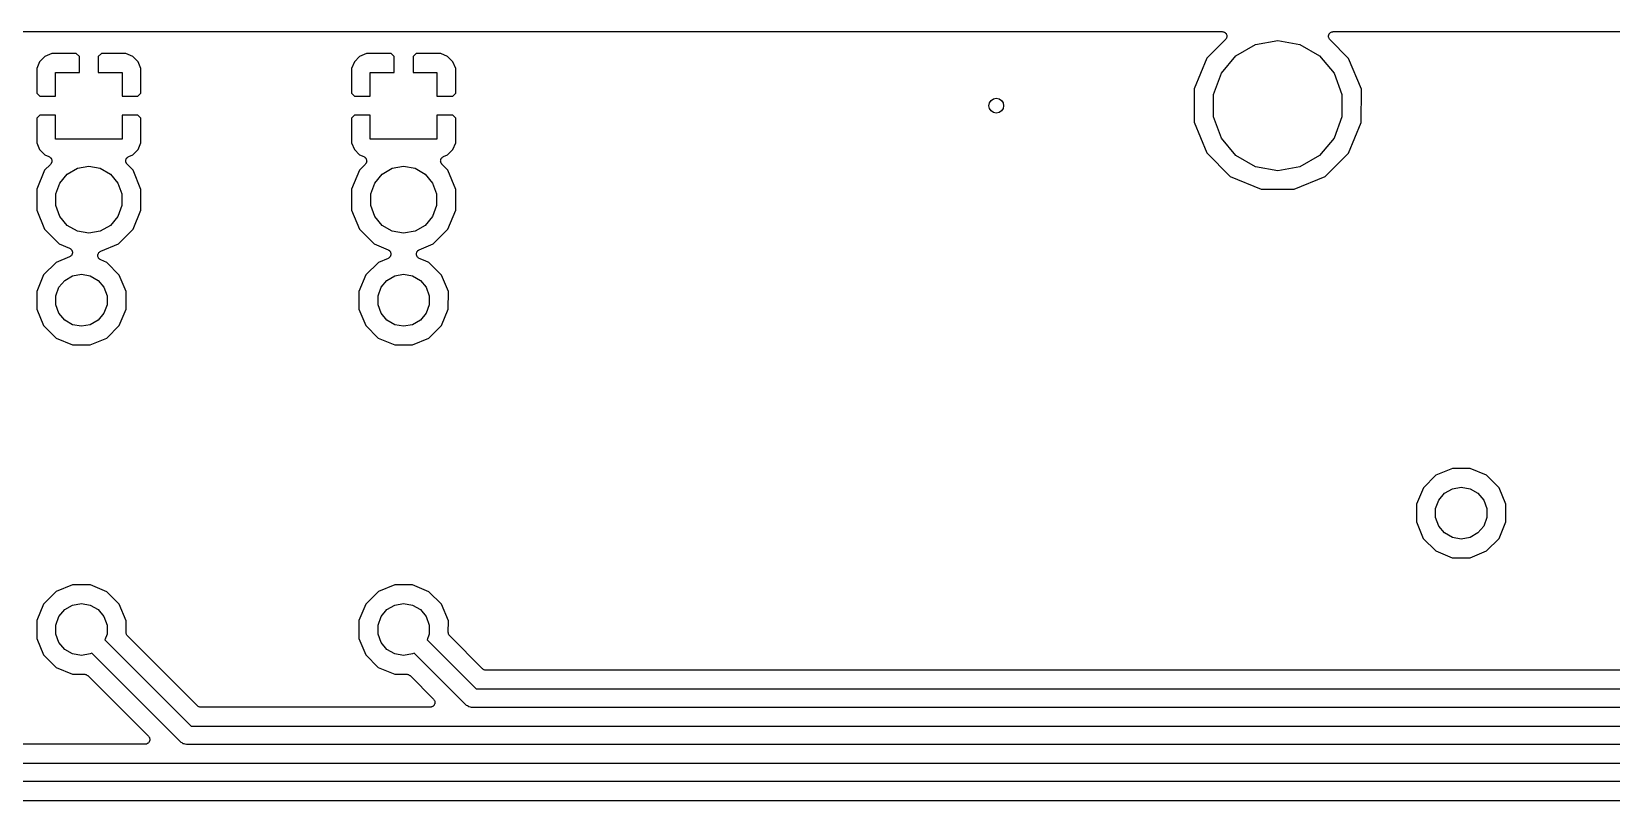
# Model space of a CAD drawing. Extents: x 30 to 169, y -146 to -30.
# Drawn here: x 56.95 to 99.61, y -50.76 to -30 of the extents above; entities that cross this region are included whole.
import ezdxf

# ---------------------------------------------------------------- set-up
doc = ezdxf.new("R2010")
doc.units = 0
doc.header["$MEASUREMENT"] = 0
doc.layers.add('BLACK', color=7, linetype='CONTINUOUS')

msp = doc.modelspace()

# ---------------------------------------------------------------- linework, layer by layer
at = {"layer": 'Black'}
for p, q in [((33.5002, -30), (89.1004, -30)), ((89.1901, -30.2169), (88.6869, -30.7193)), ((89.1004, -30), (89.1168, -30.0029)), ((89.1168, -30.0029), (89.1334, -30.0044)), ((89.1334, -30.0044), (89.1384, -30.0067)), ((89.1384, -30.0067), (89.1439, -30.0077)), ((89.1439, -30.0077), (89.1583, -30.016)), ((89.1583, -30.016), (89.1734, -30.023)), ((89.1734, -30.023), (89.1773, -30.0269)), ((89.1773, -30.0269), (89.1821, -30.0297)), ((89.1821, -30.0297), (89.1928, -30.0425)), ((89.1997, -30.2033), (89.1901, -30.2169)), ((89.1928, -30.0425), (89.2045, -30.0542)), ((89.2104, -30.1905), (89.1997, -30.2033)), ((89.2045, -30.0542), (89.2069, -30.0593)), ((89.2069, -30.0593), (89.2104, -30.0635)), ((89.2104, -30.0635), (89.2161, -30.0791)), ((89.2123, -30.1853), (89.2104, -30.1905)), ((89.2155, -30.1808), (89.2123, -30.1853)), ((89.2198, -30.1647), (89.2155, -30.1808)), ((89.2161, -30.0791), (89.2231, -30.0942)), ((89.2255, -30.1491), (89.2198, -30.1647)), ((89.2231, -30.0942), (89.2236, -30.0997)), ((89.2236, -30.0997), (89.2255, -30.1049)), ((89.2255, -30.1049), (89.2255, -30.1216)), ((89.2255, -30.1216), (89.2269, -30.1382)), ((89.2269, -30.1382), (89.2255, -30.1435)), ((89.2255, -30.1435), (89.2255, -30.1491)), ((89.9992, -30.3493), (90.6, -30.2433)), ((90.6, -30.2433), (91.2008, -30.3493)), ((91.9737, -30.138), (91.9752, -30.1215)), ((91.9752, -30.1434), (91.9737, -30.138)), ((91.9752, -30.1049), (91.9771, -30.0996)), ((91.9752, -30.1215), (91.9752, -30.1049)), ((91.9752, -30.1491), (91.9752, -30.1434)), ((91.9808, -30.1646), (91.9752, -30.1491)), ((91.9771, -30.0996), (91.9776, -30.094)), ((91.9776, -30.094), (91.9846, -30.079)), ((91.9851, -30.1806), (91.9808, -30.1646)), ((91.9846, -30.079), (91.9902, -30.0635)), ((91.9883, -30.1852), (91.9851, -30.1806)), ((91.9902, -30.1905), (91.9883, -30.1852)), ((91.9902, -30.0635), (91.9939, -30.0592)), ((92.0009, -30.2032), (91.9902, -30.1905)), ((91.9939, -30.0592), (91.9963, -30.0541)), ((91.9963, -30.0541), (92.008, -30.0424)), ((92.0103, -30.2167), (92.0009, -30.2032)), ((92.008, -30.0424), (92.0186, -30.0297)), ((92.5154, -30.7226), (92.0103, -30.2167)), ((92.0186, -30.0297), (92.0235, -30.0269)), ((92.0235, -30.0269), (92.0275, -30.0229)), ((92.0275, -30.0229), (92.0425, -30.0159)), ((92.0425, -30.0159), (92.0568, -30.0077)), ((92.0568, -30.0077), (92.0623, -30.0067)), ((92.0623, -30.0067), (92.0675, -30.0043)), ((92.0675, -30.0043), (92.0839, -30.0029)), ((92.0839, -30.0029), (92.1002, -30)), ((92.1002, -30), (116.697, -30)), ((57.3122, -30.6693), (57.1693, -30.8122)), ((57.499, -30.592), (57.3122, -30.6693)), ((58.1616, -30.592), (57.499, -30.592)), ((58.246, -30.6764), (58.1616, -30.592)), ((58.246, -31.1), (58.246, -30.6764)), ((58.8384, -30.592), (58.754, -30.6764)), ((58.754, -30.6764), (58.754, -31.1)), ((59.501, -30.592), (58.8384, -30.592)), ((59.6878, -30.6693), (59.501, -30.592)), ((59.8307, -30.8122), (59.6878, -30.6693)), ((65.8122, -30.6693), (65.6693, -30.8122)), ((65.999, -30.592), (65.8122, -30.6693)), ((66.6616, -30.592), (65.999, -30.592)), ((66.746, -30.6764), (66.6616, -30.592)), ((66.746, -31.1), (66.746, -30.6764)), ((67.3384, -30.592), (67.254, -30.6764)), ((67.254, -30.6764), (67.254, -31.1)), ((68.001, -30.592), (67.3384, -30.592)), ((68.1878, -30.6693), (68.001, -30.592)), ((68.3307, -30.8122), (68.1878, -30.6693)), ((89.0787, -31.1217), (89.4708, -30.6543)), ((89.4708, -30.6543), (89.9992, -30.3493)), ((91.2008, -30.3493), (91.7292, -30.6543)), ((91.7292, -30.6543), (92.1213, -31.1217)), ((57.1693, -30.8122), (57.092, -30.999)), ((57.092, -30.999), (57.092, -31.6616)), ((57.6, -31.746), (57.6, -31.1)), ((57.6, -31.1), (58.246, -31.1)), ((58.754, -31.1), (59.4, -31.1)), ((59.4, -31.1), (59.4, -31.746)), ((59.908, -30.999), (59.8307, -30.8122)), ((59.908, -31.6616), (59.908, -30.999)), ((65.6693, -30.8122), (65.592, -30.999)), ((65.592, -30.999), (65.592, -31.6616)), ((66.1, -31.746), (66.1, -31.1)), ((66.1, -31.1), (66.746, -31.1)), ((67.254, -31.1), (67.9, -31.1)), ((67.9, -31.1), (67.9, -31.746)), ((68.408, -30.999), (68.3307, -30.8122)), ((68.408, -31.6616), (68.408, -30.999)), ((88.6869, -30.7193), (88.3424, -31.5489)), ((88.87, -31.695), (89.0787, -31.1217)), ((92.1213, -31.1217), (92.33, -31.695)), ((92.8584, -31.5528), (92.5154, -30.7226)), ((88.3424, -31.5489), (88.3416, -32.4472)), ((92.8576, -32.4511), (92.8584, -31.5528)), ((57.092, -31.6616), (57.1764, -31.746)), ((57.1764, -31.746), (57.6, -31.746)), ((59.4, -31.746), (59.8236, -31.746)), ((59.8236, -31.746), (59.908, -31.6616)), ((65.592, -31.6616), (65.6764, -31.746)), ((65.6764, -31.746), (66.1, -31.746)), ((67.9, -31.746), (68.3236, -31.746)), ((68.3236, -31.746), (68.408, -31.6616)), ((88.87, -32.305), (88.87, -31.695)), ((92.33, -31.695), (92.33, -32.305)), ((57.1764, -32.254), (57.092, -32.3384)), ((57.092, -32.3384), (57.092, -33.001)), ((57.6, -32.254), (57.1764, -32.254)), ((57.6, -32.9), (57.6, -32.254)), ((59.4, -32.254), (59.4, -32.9)), ((59.8236, -32.254), (59.4, -32.254)), ((59.908, -32.3384), (59.8236, -32.254)), ((59.908, -33.001), (59.908, -32.3384)), ((65.6764, -32.254), (65.592, -32.3384)), ((65.592, -32.3384), (65.592, -33.001)), ((66.1, -32.254), (65.6764, -32.254)), ((66.1, -32.9), (66.1, -32.254)), ((67.9, -32.254), (67.9, -32.9)), ((68.3236, -32.254), (67.9, -32.254)), ((68.408, -32.3384), (68.3236, -32.254)), ((68.408, -33.001), (68.408, -32.3384)), ((89.0787, -32.8783), (88.87, -32.305)), ((92.33, -32.305), (92.1213, -32.8783)), ((88.3416, -32.4472), (88.6846, -33.2774)), ((92.5131, -33.2807), (92.8576, -32.4511)), ((57.092, -33.001), (57.1693, -33.1878)), ((57.1693, -33.1878), (57.3122, -33.3307)), ((59.4, -32.9), (57.6, -32.9)), ((59.6878, -33.3307), (59.8307, -33.1878)), ((59.8307, -33.1878), (59.908, -33.001)), ((65.592, -33.001), (65.6693, -33.1878)), ((65.6693, -33.1878), (65.8122, -33.3307)), ((67.9, -32.9), (66.1, -32.9)), ((68.1878, -33.3307), (68.3307, -33.1878)), ((68.3307, -33.1878), (68.408, -33.001)), ((89.4708, -33.3457), (89.0787, -32.8783)), ((92.1213, -32.8783), (91.7292, -33.3457)), ((57.4647, -33.584), (57.3071, -33.7414)), ((57.3122, -33.3307), (57.4236, -33.3768)), ((57.4236, -33.3768), (57.4353, -33.3843)), ((57.4353, -33.3843), (57.4479, -33.3902)), ((57.4479, -33.3902), (57.4538, -33.396)), ((57.4538, -33.396), (57.4608, -33.4005)), ((57.4608, -33.4005), (57.4693, -33.4115)), ((57.4727, -33.5726), (57.4647, -33.584)), ((57.4693, -33.4115), (57.4791, -33.4214)), ((57.4821, -33.5624), (57.4727, -33.5726)), ((57.4791, -33.4214), (57.4826, -33.4289)), ((57.4853, -33.5547), (57.4821, -33.5624)), ((57.4826, -33.4289), (57.4876, -33.4355)), ((57.49, -33.5479), (57.4853, -33.5547)), ((57.4876, -33.4355), (57.4918, -33.4487)), ((57.4937, -33.5345), (57.49, -33.5479)), ((57.4918, -33.4487), (57.4977, -33.4614)), ((57.499, -33.5216), (57.4937, -33.5345)), ((57.4977, -33.4614), (57.4984, -33.4696)), ((57.4984, -33.4696), (57.5009, -33.4775)), ((57.4993, -33.5133), (57.499, -33.5216)), ((57.5015, -33.5053), (57.4993, -33.5133)), ((57.5009, -33.4775), (57.5003, -33.4914)), ((57.5003, -33.4914), (57.5015, -33.5053)), ((57.9193, -33.8479), (58.191, -33.691)), ((58.191, -33.691), (58.5, -33.6366)), ((58.5, -33.6366), (58.809, -33.691)), ((58.809, -33.691), (59.0807, -33.8479)), ((59.4984, -33.5051), (59.4996, -33.4914)), ((59.5006, -33.5132), (59.4984, -33.5051)), ((59.499, -33.4776), (59.5015, -33.4696)), ((59.4996, -33.4914), (59.499, -33.4776)), ((59.5009, -33.5216), (59.5006, -33.5132)), ((59.5062, -33.5344), (59.5009, -33.5216)), ((59.5015, -33.4696), (59.5023, -33.4612)), ((59.5023, -33.4612), (59.5081, -33.4487)), ((59.5098, -33.5477), (59.5062, -33.5344)), ((59.5081, -33.4487), (59.5123, -33.4355)), ((59.5146, -33.5546), (59.5098, -33.5477)), ((59.5123, -33.4355), (59.5174, -33.4288)), ((59.5178, -33.5624), (59.5146, -33.5546)), ((59.5174, -33.4288), (59.5209, -33.4212)), ((59.5271, -33.5726), (59.5178, -33.5624)), ((59.5209, -33.4212), (59.5307, -33.4115)), ((59.535, -33.5839), (59.5271, -33.5726)), ((59.5307, -33.4115), (59.5391, -33.4005)), ((59.6943, -33.7435), (59.535, -33.5839)), ((59.5391, -33.4005), (59.5462, -33.396)), ((59.5462, -33.396), (59.5522, -33.3901)), ((59.5522, -33.3901), (59.5647, -33.3842)), ((59.5647, -33.3842), (59.5763, -33.3768)), ((59.5763, -33.3768), (59.6878, -33.3307)), ((65.9647, -33.584), (65.8071, -33.7414)), ((65.8122, -33.3307), (65.9236, -33.3768)), ((65.9236, -33.3768), (65.9353, -33.3843)), ((65.9353, -33.3843), (65.9479, -33.3902)), ((65.9479, -33.3902), (65.9538, -33.396)), ((65.9538, -33.396), (65.9608, -33.4005)), ((65.9608, -33.4005), (65.9693, -33.4115)), ((65.9727, -33.5726), (65.9647, -33.584)), ((65.9693, -33.4115), (65.9791, -33.4214)), ((65.9821, -33.5624), (65.9727, -33.5726)), ((65.9791, -33.4214), (65.9826, -33.4289)), ((65.9853, -33.5547), (65.9821, -33.5624)), ((65.9826, -33.4289), (65.9876, -33.4355)), ((65.99, -33.5479), (65.9853, -33.5547)), ((65.9876, -33.4355), (65.9918, -33.4487)), ((65.9937, -33.5345), (65.99, -33.5479)), ((65.9918, -33.4487), (65.9977, -33.4614)), ((65.999, -33.5216), (65.9937, -33.5345)), ((65.9977, -33.4614), (65.9984, -33.4696)), ((65.9984, -33.4696), (66.0009, -33.4775)), ((65.9993, -33.5133), (65.999, -33.5216)), ((66.0015, -33.5053), (65.9993, -33.5133)), ((66.0009, -33.4775), (66.0003, -33.4914)), ((66.0003, -33.4914), (66.0015, -33.5053)), ((66.4193, -33.8479), (66.691, -33.691)), ((66.691, -33.691), (67, -33.6366)), ((67, -33.6366), (67.309, -33.691)), ((67.309, -33.691), (67.5807, -33.8479)), ((67.9984, -33.5051), (67.9996, -33.4914)), ((68.0006, -33.5132), (67.9984, -33.5051)), ((67.999, -33.4776), (68.0015, -33.4696)), ((67.9996, -33.4914), (67.999, -33.4776)), ((68.0009, -33.5216), (68.0006, -33.5132)), ((68.0062, -33.5344), (68.0009, -33.5216)), ((68.0015, -33.4696), (68.0023, -33.4612)), ((68.0023, -33.4612), (68.0081, -33.4487)), ((68.0098, -33.5477), (68.0062, -33.5344)), ((68.0081, -33.4487), (68.0123, -33.4355)), ((68.0146, -33.5546), (68.0098, -33.5477)), ((68.0123, -33.4355), (68.0174, -33.4288)), ((68.0178, -33.5624), (68.0146, -33.5546)), ((68.0174, -33.4288), (68.0209, -33.4212)), ((68.0271, -33.5726), (68.0178, -33.5624)), ((68.0209, -33.4212), (68.0307, -33.4115)), ((68.035, -33.5839), (68.0271, -33.5726)), ((68.0307, -33.4115), (68.0391, -33.4005)), ((68.1943, -33.7435), (68.035, -33.5839)), ((68.0391, -33.4005), (68.0462, -33.396)), ((68.0462, -33.396), (68.0522, -33.3901)), ((68.0522, -33.3901), (68.0647, -33.3842)), ((68.0647, -33.3842), (68.0763, -33.3768)), ((68.0763, -33.3768), (68.1878, -33.3307)), ((88.6846, -33.2774), (89.3193, -33.9131)), ((89.9992, -33.6507), (89.4708, -33.3457)), ((90.6, -33.7567), (89.9992, -33.6507)), ((91.2008, -33.6507), (90.6, -33.7567)), ((91.7292, -33.3457), (91.2008, -33.6507)), ((91.8774, -33.9154), (92.5131, -33.2807)), ((57.3071, -33.7414), (57.0922, -34.2587)), ((57.6103, -34.3831), (57.7176, -34.0883)), ((57.7176, -34.0883), (57.9193, -33.8479)), ((59.0807, -33.8479), (59.2824, -34.0883)), ((59.2824, -34.0883), (59.3897, -34.3831)), ((59.9082, -34.2612), (59.6943, -33.7435)), ((65.8071, -33.7414), (65.5922, -34.2587)), ((66.1103, -34.3831), (66.2176, -34.0883)), ((66.2176, -34.0883), (66.4193, -33.8479)), ((67.5807, -33.8479), (67.7824, -34.0883)), ((67.7824, -34.0883), (67.8897, -34.3831)), ((68.4082, -34.2612), (68.1943, -33.7435)), ((89.3193, -33.9131), (90.1489, -34.2576)), ((91.0472, -34.2584), (91.8774, -33.9154)), ((57.0922, -34.2587), (57.0918, -34.8188)), ((57.6103, -34.6969), (57.6103, -34.3831)), ((59.3897, -34.3831), (59.3897, -34.6969)), ((59.9078, -34.8213), (59.9082, -34.2612)), ((65.5922, -34.2587), (65.5918, -34.8188)), ((66.1103, -34.6969), (66.1103, -34.3831)), ((67.8897, -34.3831), (67.8897, -34.6969)), ((68.4078, -34.8213), (68.4082, -34.2612)), ((90.1489, -34.2576), (91.0472, -34.2584)), ((57.0918, -34.8188), (57.3057, -35.3365)), ((57.7176, -34.9917), (57.6103, -34.6969)), ((59.3897, -34.6969), (59.2824, -34.9917)), ((59.6929, -35.3386), (59.9078, -34.8213)), ((65.5918, -34.8188), (65.8057, -35.3365)), ((66.2176, -34.9917), (66.1103, -34.6969)), ((67.8897, -34.6969), (67.7824, -34.9917)), ((68.1929, -35.3386), (68.4078, -34.8213)), ((57.3057, -35.3365), (57.7014, -35.7329)), ((57.9193, -35.2321), (57.7176, -34.9917)), ((58.191, -35.389), (57.9193, -35.2321)), ((58.5, -35.4434), (58.191, -35.389)), ((58.809, -35.389), (58.5, -35.4434)), ((59.0807, -35.2321), (58.809, -35.389)), ((59.2824, -34.9917), (59.0807, -35.2321)), ((59.2965, -35.7343), (59.6929, -35.3386)), ((65.8057, -35.3365), (66.2014, -35.7329)), ((66.4193, -35.2321), (66.2176, -34.9917)), ((66.691, -35.389), (66.4193, -35.2321)), ((67, -35.4434), (66.691, -35.389)), ((67.309, -35.389), (67, -35.4434)), ((67.5807, -35.2321), (67.309, -35.389)), ((67.7824, -34.9917), (67.5807, -35.2321)), ((67.7965, -35.7343), (68.1929, -35.3386)), ((57.7014, -35.7329), (57.9783, -35.8479)), ((58.8217, -35.9305), (59.2965, -35.7343)), ((66.2014, -35.7329), (66.578, -35.8893)), ((67.422, -35.8891), (67.7965, -35.7343)), ((57.6175, -36.2316), (57.2778, -36.5707)), ((57.9781, -36.0826), (57.6175, -36.2316)), ((57.9921, -36.0737), (57.9781, -36.0826)), ((57.9783, -35.8479), (57.9923, -35.8568)), ((58.0068, -36.066), (57.9921, -36.0737)), ((57.9923, -35.8568), (58.007, -35.8645)), ((58.0106, -36.0619), (58.0068, -36.066)), ((58.007, -35.8645), (58.0107, -35.8686)), ((58.0153, -36.0589), (58.0106, -36.0619)), ((58.0107, -35.8686), (58.0155, -35.8717)), ((58.0254, -36.0458), (58.0153, -36.0589)), ((58.0155, -35.8717), (58.0255, -35.8848)), ((58.0366, -36.0335), (58.0254, -36.0458)), ((58.0255, -35.8848), (58.0367, -35.8971)), ((58.0388, -36.0284), (58.0366, -36.0335)), ((58.0367, -35.8971), (58.0389, -35.9022)), ((58.0422, -36.024), (58.0388, -36.0284)), ((58.0389, -35.9022), (58.0423, -35.9067)), ((58.0472, -36.0081), (58.0422, -36.024)), ((58.0423, -35.9067), (58.0472, -35.9225)), ((58.0472, -35.9225), (58.0536, -35.9378)), ((58.0535, -35.9928), (58.0472, -36.0081)), ((58.0538, -35.9872), (58.0535, -35.9928)), ((58.0536, -35.9378), (58.0538, -35.9434)), ((58.0538, -35.9434), (58.0555, -35.9487)), ((58.0555, -35.9819), (58.0538, -35.9872)), ((58.0555, -35.9487), (58.0548, -35.9653)), ((58.0548, -35.9653), (58.0555, -35.9819)), ((58.7443, -36.0312), (58.746, -36.0259)), ((58.745, -36.0478), (58.7443, -36.0312)), ((58.7443, -36.0644), (58.745, -36.0478)), ((58.746, -36.0697), (58.7443, -36.0644)), ((58.746, -36.0259), (58.7463, -36.0203)), ((58.7462, -36.0753), (58.746, -36.0697)), ((58.7526, -36.0906), (58.7462, -36.0753)), ((58.7463, -36.0203), (58.7526, -36.005)), ((58.7526, -36.005), (58.7576, -35.9892)), ((58.7575, -36.1064), (58.7526, -36.0906)), ((58.7609, -36.1109), (58.7575, -36.1064)), ((58.7576, -35.9892), (58.761, -35.9847)), ((58.7631, -36.116), (58.7609, -36.1109)), ((58.761, -35.9847), (58.7632, -35.9796)), ((58.7743, -36.1283), (58.7631, -36.116)), ((58.7632, -35.9796), (58.7744, -35.9673)), ((58.7844, -36.1415), (58.7743, -36.1283)), ((58.7744, -35.9673), (58.7845, -35.9542)), ((58.7891, -36.1445), (58.7844, -36.1415)), ((58.7845, -35.9542), (58.7892, -35.9512)), ((58.7928, -36.1486), (58.7891, -36.1445)), ((58.7892, -35.9512), (58.793, -35.9471)), ((58.8075, -36.1563), (58.7928, -36.1486)), ((58.793, -35.9471), (58.8077, -35.9394)), ((58.8215, -36.1652), (58.8075, -36.1563)), ((58.8077, -35.9394), (58.8217, -35.9305)), ((58.9843, -36.2328), (58.8215, -36.1652)), ((59.3234, -36.5725), (58.9843, -36.2328)), ((66.3175, -36.2316), (65.9778, -36.5707)), ((66.5778, -36.124), (66.3175, -36.2316)), ((66.5918, -36.1151), (66.5778, -36.124)), ((66.578, -35.8893), (66.592, -35.8983)), ((66.6065, -36.1075), (66.5918, -36.1151)), ((66.592, -35.8983), (66.6067, -35.9059)), ((66.6103, -36.1033), (66.6065, -36.1075)), ((66.6067, -35.9059), (66.6105, -35.9101)), ((66.615, -36.1003), (66.6103, -36.1033)), ((66.6105, -35.9101), (66.6152, -35.9131)), ((66.6252, -36.0872), (66.615, -36.1003)), ((66.6152, -35.9131), (66.6253, -35.9262)), ((66.6364, -36.075), (66.6252, -36.0872)), ((66.6253, -35.9262), (66.6365, -35.9385)), ((66.6385, -36.0698), (66.6364, -36.075)), ((66.6365, -35.9385), (66.6386, -35.9437)), ((66.6419, -36.0654), (66.6385, -36.0698)), ((66.6386, -35.9437), (66.642, -35.9481)), ((66.6469, -36.0496), (66.6419, -36.0654)), ((66.642, -35.9481), (66.647, -35.9639)), ((66.6533, -36.0342), (66.6469, -36.0496)), ((66.647, -35.9639), (66.6533, -35.9793)), ((66.6533, -35.9793), (66.6536, -35.9848)), ((66.6535, -36.0286), (66.6533, -36.0342)), ((66.6552, -36.0233), (66.6535, -36.0286)), ((66.6536, -35.9848), (66.6552, -35.9902)), ((66.6552, -35.9902), (66.6545, -36.0067)), ((66.6545, -36.0067), (66.6552, -36.0233)), ((67.3446, -35.9898), (67.3463, -35.9845)), ((67.3453, -36.0064), (67.3446, -35.9898)), ((67.3446, -36.0229), (67.3453, -36.0064)), ((67.3462, -36.0283), (67.3446, -36.0229)), ((67.3465, -36.0339), (67.3462, -36.0283)), ((67.3463, -35.9845), (67.3465, -35.9789)), ((67.3465, -35.9789), (67.3529, -35.9635)), ((67.3528, -36.0492), (67.3465, -36.0339)), ((67.3578, -36.065), (67.3528, -36.0492)), ((67.3529, -35.9635), (67.3579, -35.9477)), ((67.3612, -36.0694), (67.3578, -36.065)), ((67.3579, -35.9477), (67.3613, -35.9433)), ((67.3633, -36.0746), (67.3612, -36.0694)), ((67.3613, -35.9433), (67.3634, -35.9381)), ((67.3745, -36.0869), (67.3633, -36.0746)), ((67.3634, -35.9381), (67.3747, -35.9259)), ((67.3846, -36.1), (67.3745, -36.0869)), ((67.3747, -35.9259), (67.3848, -35.9128)), ((67.3893, -36.103), (67.3846, -36.1)), ((67.3848, -35.9128), (67.3895, -35.9098)), ((67.3931, -36.1072), (67.3893, -36.103)), ((67.3895, -35.9098), (67.3933, -35.9056)), ((67.4078, -36.1148), (67.3931, -36.1072)), ((67.3933, -35.9056), (67.408, -35.898)), ((67.4218, -36.1238), (67.4078, -36.1148)), ((67.408, -35.898), (67.422, -35.8891)), ((67.5804, -36.1896), (67.4218, -36.1238)), ((67.6843, -36.2328), (67.5804, -36.1896)), ((68.0234, -36.5725), (67.6843, -36.2328)), ((57.2778, -36.5707), (57.0937, -37.014)), ((57.8493, -36.7179), (58.0602, -36.5961)), ((58.0602, -36.5961), (58.3, -36.5538)), ((58.3, -36.5538), (58.5398, -36.5961)), ((58.5398, -36.5961), (58.7507, -36.7179)), ((59.5067, -37.0161), (59.3234, -36.5725)), ((65.9778, -36.5707), (65.7937, -37.014)), ((66.5493, -36.7179), (66.7602, -36.5961)), ((66.7602, -36.5961), (67, -36.5538)), ((67, -36.5538), (67.2398, -36.5961)), ((67.2398, -36.5961), (67.4507, -36.7179)), ((68.2067, -37.0161), (68.0234, -36.5725)), ((57.0937, -37.014), (57.0933, -37.4939)), ((57.6095, -37.1332), (57.6928, -36.9044)), ((57.6928, -36.9044), (57.8493, -36.7179)), ((58.7507, -36.7179), (58.9072, -36.9044)), ((58.9072, -36.9044), (58.9905, -37.1332)), ((59.5063, -37.496), (59.5067, -37.0161)), ((65.7937, -37.014), (65.7933, -37.4939)), ((66.3095, -37.1332), (66.3928, -36.9044)), ((66.3928, -36.9044), (66.5493, -36.7179)), ((67.4507, -36.7179), (67.6072, -36.9044)), ((67.6072, -36.9044), (67.6905, -37.1332)), ((68.2063, -37.496), (68.2067, -37.0161)), ((57.0933, -37.4939), (57.2766, -37.9375)), ((57.6095, -37.3768), (57.6095, -37.1332)), ((57.6928, -37.6056), (57.6095, -37.3768)), ((58.9905, -37.3768), (58.9072, -37.6056)), ((58.9905, -37.1332), (58.9905, -37.3768)), ((59.3222, -37.9393), (59.5063, -37.496)), ((65.7933, -37.4939), (65.9766, -37.9375)), ((66.3095, -37.3768), (66.3095, -37.1332)), ((66.3928, -37.6056), (66.3095, -37.3768)), ((67.6905, -37.3768), (67.6072, -37.6056)), ((67.6905, -37.1332), (67.6905, -37.3768)), ((68.0222, -37.9393), (68.2063, -37.496)), ((57.2766, -37.9375), (57.6157, -38.2772)), ((57.8493, -37.7921), (57.6928, -37.6056)), ((58.0602, -37.9139), (57.8493, -37.7921)), ((58.3, -37.9562), (58.0602, -37.9139)), ((58.5398, -37.9139), (58.3, -37.9562)), ((58.7507, -37.7921), (58.5398, -37.9139)), ((58.9072, -37.6056), (58.7507, -37.7921)), ((58.9825, -38.2784), (59.3222, -37.9393)), ((65.9766, -37.9375), (66.3157, -38.2772)), ((66.5493, -37.7921), (66.3928, -37.6056)), ((66.7602, -37.9139), (66.5493, -37.7921)), ((67, -37.9562), (66.7602, -37.9139)), ((67.2398, -37.9139), (67, -37.9562)), ((67.4507, -37.7921), (67.2398, -37.9139)), ((67.6072, -37.6056), (67.4507, -37.7921)), ((67.6825, -38.2784), (68.0222, -37.9393)), ((57.6157, -38.2772), (58.059, -38.4613)), ((58.5389, -38.4617), (58.9825, -38.2784)), ((66.3157, -38.2772), (66.759, -38.4613)), ((67.2389, -38.4617), (67.6825, -38.2784)), ((58.059, -38.4613), (58.5389, -38.4617)), ((66.759, -38.4613), (67.2389, -38.4617)), ((95.3161, -41.7933), (94.8725, -41.9766)), ((95.796, -41.7937), (95.3161, -41.7933)), ((96.2393, -41.9778), (95.796, -41.7937)), ((94.8725, -41.9766), (94.5328, -42.3157)), ((96.5784, -42.3175), (96.2393, -41.9778)), ((94.5328, -42.3157), (94.3487, -42.759)), ((94.8645, -42.8782), (94.9478, -42.6494)), ((94.9478, -42.6494), (95.1043, -42.4629)), ((95.1043, -42.4629), (95.3152, -42.3411)), ((95.3152, -42.3411), (95.555, -42.2988)), ((95.555, -42.2988), (95.7948, -42.3411)), ((95.7948, -42.3411), (96.0057, -42.4629)), ((96.0057, -42.4629), (96.1622, -42.6494)), ((96.1622, -42.6494), (96.2455, -42.8782)), ((96.7617, -42.7611), (96.5784, -42.3175)), ((94.3487, -42.759), (94.3483, -43.2389)), ((94.8645, -43.1218), (94.8645, -42.8782)), ((96.2455, -42.8782), (96.2455, -43.1218)), ((96.7613, -43.241), (96.7617, -42.7611)), ((94.3483, -43.2389), (94.5316, -43.6825)), ((94.9478, -43.3506), (94.8645, -43.1218)), ((95.1043, -43.5371), (94.9478, -43.3506)), ((96.1622, -43.3506), (96.0057, -43.5371)), ((96.2455, -43.1218), (96.1622, -43.3506)), ((96.5772, -43.6843), (96.7613, -43.241)), ((94.5316, -43.6825), (94.8707, -44.0222)), ((95.3152, -43.6589), (95.1043, -43.5371)), ((95.555, -43.7012), (95.3152, -43.6589)), ((95.7948, -43.6589), (95.555, -43.7012)), ((96.0057, -43.5371), (95.7948, -43.6589)), ((96.2375, -44.0234), (96.5772, -43.6843)), ((94.8707, -44.0222), (95.314, -44.2063)), ((95.314, -44.2063), (95.7939, -44.2067)), ((95.7939, -44.2067), (96.2375, -44.0234)), ((57.6175, -45.1216), (57.2778, -45.4607)), ((58.0611, -44.9383), (57.6175, -45.1216)), ((58.541, -44.9387), (58.0611, -44.9383)), ((58.9843, -45.1228), (58.541, -44.9387)), ((59.3234, -45.4625), (58.9843, -45.1228)), ((66.3175, -45.1216), (65.9778, -45.4607)), ((66.7611, -44.9383), (66.3175, -45.1216)), ((67.241, -44.9387), (66.7611, -44.9383)), ((67.6843, -45.1228), (67.241, -44.9387)), ((68.0234, -45.4625), (67.6843, -45.1228)), ((57.2778, -45.4607), (57.0937, -45.904)), ((57.6928, -45.7944), (57.8493, -45.6079)), ((57.8493, -45.6079), (58.0602, -45.4861)), ((58.0602, -45.4861), (58.3, -45.4438)), ((58.3, -45.4438), (58.5398, -45.4861)), ((58.5398, -45.4861), (58.7507, -45.6079)), ((58.7507, -45.6079), (58.9072, -45.7944)), ((59.5067, -45.9061), (59.3234, -45.4625)), ((65.9778, -45.4607), (65.7937, -45.904)), ((66.3928, -45.7944), (66.5493, -45.6079)), ((66.5493, -45.6079), (66.7602, -45.4861)), ((66.7602, -45.4861), (67, -45.4438)), ((67, -45.4438), (67.2398, -45.4861)), ((67.2398, -45.4861), (67.4507, -45.6079)), ((67.4507, -45.6079), (67.6072, -45.7944)), ((68.2067, -45.9061), (68.0234, -45.4625)), ((57.0937, -45.904), (57.0933, -46.3839)), ((57.6095, -46.0232), (57.6928, -45.7944)), ((57.6095, -46.2668), (57.6095, -46.0232)), ((58.9072, -45.7944), (58.9905, -46.0232)), ((58.9905, -46.0232), (58.9905, -46.2668)), ((59.5064, -46.2267), (59.5067, -45.9061)), ((65.7937, -45.904), (65.7933, -46.3839)), ((66.3095, -46.0232), (66.3928, -45.7944)), ((66.3095, -46.2668), (66.3095, -46.0232)), ((67.6072, -45.7944), (67.6905, -46.0232)), ((67.6905, -46.0232), (67.6905, -46.2668)), ((68.2064, -46.2267), (68.2067, -45.9061)), ((57.0933, -46.3839), (57.2766, -46.8275)), ((57.6928, -46.4956), (57.6095, -46.2668)), ((58.9905, -46.2668), (58.9331, -46.4245)), ((58.9331, -46.4245), (61.2586, -48.75)), ((59.5074, -46.2323), (59.5064, -46.2267)), ((59.5069, -46.2379), (59.5074, -46.2323)), ((59.5112, -46.2539), (59.5069, -46.2379)), ((59.514, -46.2702), (59.5112, -46.2539)), ((59.5169, -46.2751), (59.514, -46.2702)), ((59.5183, -46.2805), (59.5169, -46.2751)), ((59.5278, -46.2941), (59.5183, -46.2805)), ((59.5361, -46.3084), (59.5278, -46.2941)), ((59.5404, -46.312), (59.5361, -46.3084)), ((59.5436, -46.3167), (59.5404, -46.312)), ((61.4318, -48.2048), (59.5436, -46.3167)), ((65.7933, -46.3839), (65.9766, -46.8275)), ((66.3928, -46.4956), (66.3095, -46.2668)), ((67.6905, -46.2668), (67.6331, -46.4245)), ((67.6331, -46.4245), (68.9586, -47.75)), ((68.2074, -46.2323), (68.2064, -46.2267)), ((68.2069, -46.2379), (68.2074, -46.2323)), ((68.2112, -46.2539), (68.2069, -46.2379)), ((68.2141, -46.2702), (68.2112, -46.2539)), ((68.2169, -46.2751), (68.2141, -46.2702)), ((68.2183, -46.2805), (68.2169, -46.2751)), ((68.2278, -46.2941), (68.2183, -46.2805)), ((68.2361, -46.3084), (68.2278, -46.2941)), ((68.2404, -46.312), (68.2361, -46.3084)), ((68.2436, -46.3167), (68.2404, -46.312)), ((69.1318, -47.2048), (68.2436, -46.3167)), ((57.2766, -46.8275), (57.6157, -47.1672)), ((57.8493, -46.6821), (57.6928, -46.4956)), ((58.0602, -46.8039), (57.8493, -46.6821)), ((58.3, -46.8462), (58.0602, -46.8039)), ((58.5398, -46.8039), (58.3, -46.8462)), ((58.5813, -46.7799), (58.5398, -46.8039)), ((60.9782, -49.1768), (58.5813, -46.7799)), ((65.9766, -46.8275), (66.3157, -47.1672)), ((66.5493, -46.6821), (66.3928, -46.4956)), ((66.7602, -46.8039), (66.5493, -46.6821)), ((67, -46.8462), (66.7602, -46.8039)), ((67.2398, -46.8039), (67, -46.8462)), ((67.2813, -46.7799), (67.2398, -46.8039)), ((68.6782, -48.1768), (67.2813, -46.7799)), ((57.6157, -47.1672), (58.059, -47.3513)), ((66.3157, -47.1672), (66.759, -47.3513)), ((69.1364, -47.208), (69.1318, -47.2048)), ((69.1399, -47.2123), (69.1364, -47.208)), ((69.1543, -47.2206), (69.1399, -47.2123)), ((69.1679, -47.2301), (69.1543, -47.2206)), ((69.1733, -47.2315), (69.1679, -47.2301)), ((69.1781, -47.2343), (69.1733, -47.2315)), ((69.1945, -47.2372), (69.1781, -47.2343)), ((69.2105, -47.2415), (69.1945, -47.2372)), ((69.2161, -47.241), (69.2105, -47.2415)), ((69.2216, -47.242), (69.2161, -47.241)), ((110.826, -47.242), (69.2216, -47.242)), ((58.059, -47.3513), (58.3821, -47.3516)), ((58.3821, -47.3516), (58.3875, -47.3525)), ((58.3875, -47.3525), (58.3931, -47.3521)), ((58.3931, -47.3521), (58.4091, -47.3564)), ((58.4091, -47.3564), (58.4255, -47.3593)), ((58.4255, -47.3593), (58.4303, -47.362)), ((58.4303, -47.362), (58.4357, -47.3635)), ((58.4357, -47.3635), (58.4493, -47.373)), ((58.4493, -47.373), (58.4637, -47.3814)), ((58.4637, -47.3814), (58.4673, -47.3856)), ((58.4673, -47.3856), (58.4718, -47.3888)), ((58.4718, -47.3888), (60.1082, -49.0252)), ((66.759, -47.3513), (67.0821, -47.3516)), ((67.0821, -47.3516), (67.0875, -47.3525)), ((67.0875, -47.3525), (67.0931, -47.3521)), ((67.0931, -47.3521), (67.1091, -47.3564)), ((67.1091, -47.3564), (67.1255, -47.3593)), ((67.1255, -47.3593), (67.1303, -47.362)), ((67.1303, -47.362), (67.1357, -47.3635)), ((67.1357, -47.3635), (67.1493, -47.373)), ((67.1493, -47.373), (67.1637, -47.3814)), ((67.1637, -47.3814), (67.1673, -47.3856)), ((67.1673, -47.3856), (67.1718, -47.3888)), ((67.1718, -47.3888), (67.8082, -48.0252)), ((68.9586, -47.75), (111.896, -47.75)), ((67.8107, -48.1996), (67.8001, -48.2123)), ((67.8082, -48.0252), (67.8177, -48.0388)), ((67.8225, -48.1878), (67.8107, -48.1996)), ((67.8177, -48.0388), (67.8284, -48.0515)), ((67.8248, -48.1828), (67.8225, -48.1878)), ((67.8284, -48.1785), (67.8248, -48.1828)), ((67.8284, -48.0515), (67.8303, -48.0567)), ((67.8341, -48.1629), (67.8284, -48.1785)), ((67.8303, -48.0567), (67.8335, -48.0613)), ((67.8335, -48.0613), (67.8378, -48.0774)), ((67.8411, -48.1479), (67.8341, -48.1629)), ((67.8378, -48.0774), (67.8435, -48.0929)), ((67.8416, -48.1423), (67.8411, -48.1479)), ((67.8435, -48.1371), (67.8416, -48.1423)), ((67.8435, -48.0929), (67.8435, -48.0985)), ((67.8435, -48.0985), (67.8449, -48.1039)), ((67.8449, -48.1039), (67.8435, -48.1205)), ((67.8435, -48.1205), (67.8435, -48.1371)), ((68.6872, -48.1831), (68.6782, -48.1768)), ((68.6943, -48.1915), (68.6872, -48.1831)), ((68.7226, -48.2078), (68.6943, -48.1915)), ((61.4364, -48.208), (61.4318, -48.2048)), ((61.4399, -48.2123), (61.4364, -48.208)), ((61.4543, -48.2206), (61.4399, -48.2123)), ((61.4679, -48.2301), (61.4543, -48.2206)), ((61.4733, -48.2315), (61.4679, -48.2301)), ((61.4781, -48.2343), (61.4733, -48.2315)), ((61.4945, -48.2372), (61.4781, -48.2343)), ((61.5105, -48.2415), (61.4945, -48.2372)), ((61.5161, -48.241), (61.5105, -48.2415)), ((61.5216, -48.242), (61.5161, -48.241)), ((67.7184, -48.242), (61.5216, -48.242)), ((67.7348, -48.2391), (67.7184, -48.242)), ((67.7513, -48.2377), (67.7348, -48.2391)), ((67.7564, -48.2353), (67.7513, -48.2377)), ((67.7619, -48.2343), (67.7564, -48.2353)), ((67.7762, -48.226), (67.7619, -48.2343)), ((67.7913, -48.219), (67.7762, -48.226)), ((67.7952, -48.2151), (67.7913, -48.219)), ((67.8001, -48.2123), (67.7952, -48.2151)), ((68.7493, -48.2266), (68.7226, -48.2078)), ((68.76, -48.2294), (68.7493, -48.2266)), ((68.7695, -48.2349), (68.76, -48.2294)), ((68.8017, -48.2406), (68.7695, -48.2349)), ((68.8332, -48.249), (68.8017, -48.2406)), ((68.8442, -48.2481), (68.8332, -48.249)), ((68.855, -48.25), (68.8442, -48.2481)), ((112, -48.25), (68.855, -48.25)), ((60.1082, -49.0252), (60.1177, -49.0388)), ((60.1177, -49.0388), (60.1284, -49.0515)), ((60.1284, -49.0515), (60.1303, -49.0567)), ((61.2586, -48.75), (112.896, -48.75)), ((60.0184, -49.242), (54.0216, -49.242)), ((60.0348, -49.2391), (60.0184, -49.242)), ((60.0513, -49.2377), (60.0348, -49.2391)), ((60.0564, -49.2353), (60.0513, -49.2377)), ((60.0619, -49.2343), (60.0564, -49.2353)), ((60.0762, -49.226), (60.0619, -49.2343)), ((60.0913, -49.219), (60.0762, -49.226)), ((60.0952, -49.2151), (60.0913, -49.219)), ((60.1001, -49.2123), (60.0952, -49.2151)), ((60.1107, -49.1996), (60.1001, -49.2123)), ((60.1225, -49.1878), (60.1107, -49.1996)), ((60.1248, -49.1828), (60.1225, -49.1878)), ((60.1284, -49.1785), (60.1248, -49.1828)), ((60.1341, -49.1629), (60.1284, -49.1785)), ((60.1303, -49.0567), (60.1335, -49.0613)), ((60.1335, -49.0613), (60.1378, -49.0774)), ((60.1411, -49.1479), (60.1341, -49.1629)), ((60.1378, -49.0774), (60.1435, -49.0929)), ((60.1416, -49.1423), (60.1411, -49.1479)), ((60.1435, -49.1371), (60.1416, -49.1423)), ((60.1435, -49.0929), (60.1435, -49.0985)), ((60.1435, -49.0985), (60.1449, -49.1039)), ((60.1449, -49.1039), (60.1435, -49.1205)), ((60.1435, -49.1205), (60.1435, -49.1371)), ((60.9872, -49.1831), (60.9782, -49.1768)), ((60.9943, -49.1915), (60.9872, -49.1831)), ((61.0226, -49.2078), (60.9943, -49.1915)), ((61.0493, -49.2266), (61.0226, -49.2078)), ((61.06, -49.2294), (61.0493, -49.2266)), ((61.0695, -49.2349), (61.06, -49.2294)), ((61.1017, -49.2406), (61.0695, -49.2349)), ((61.1332, -49.249), (61.1017, -49.2406)), ((61.1442, -49.2481), (61.1332, -49.249)), ((61.155, -49.25), (61.1442, -49.2481)), ((113, -49.25), (61.155, -49.25)), ((53.7586, -49.75), (113.896, -49.75)), ((114, -50.25), (53.655, -50.25)), ((53.6675, -50.758), (113.987, -50.758))]:
    msp.add_line(p, q, dxfattribs=at)
msp.add_circle((83, -32), 0.2, dxfattribs=at)

doc.saveas('drawing.dxf')
